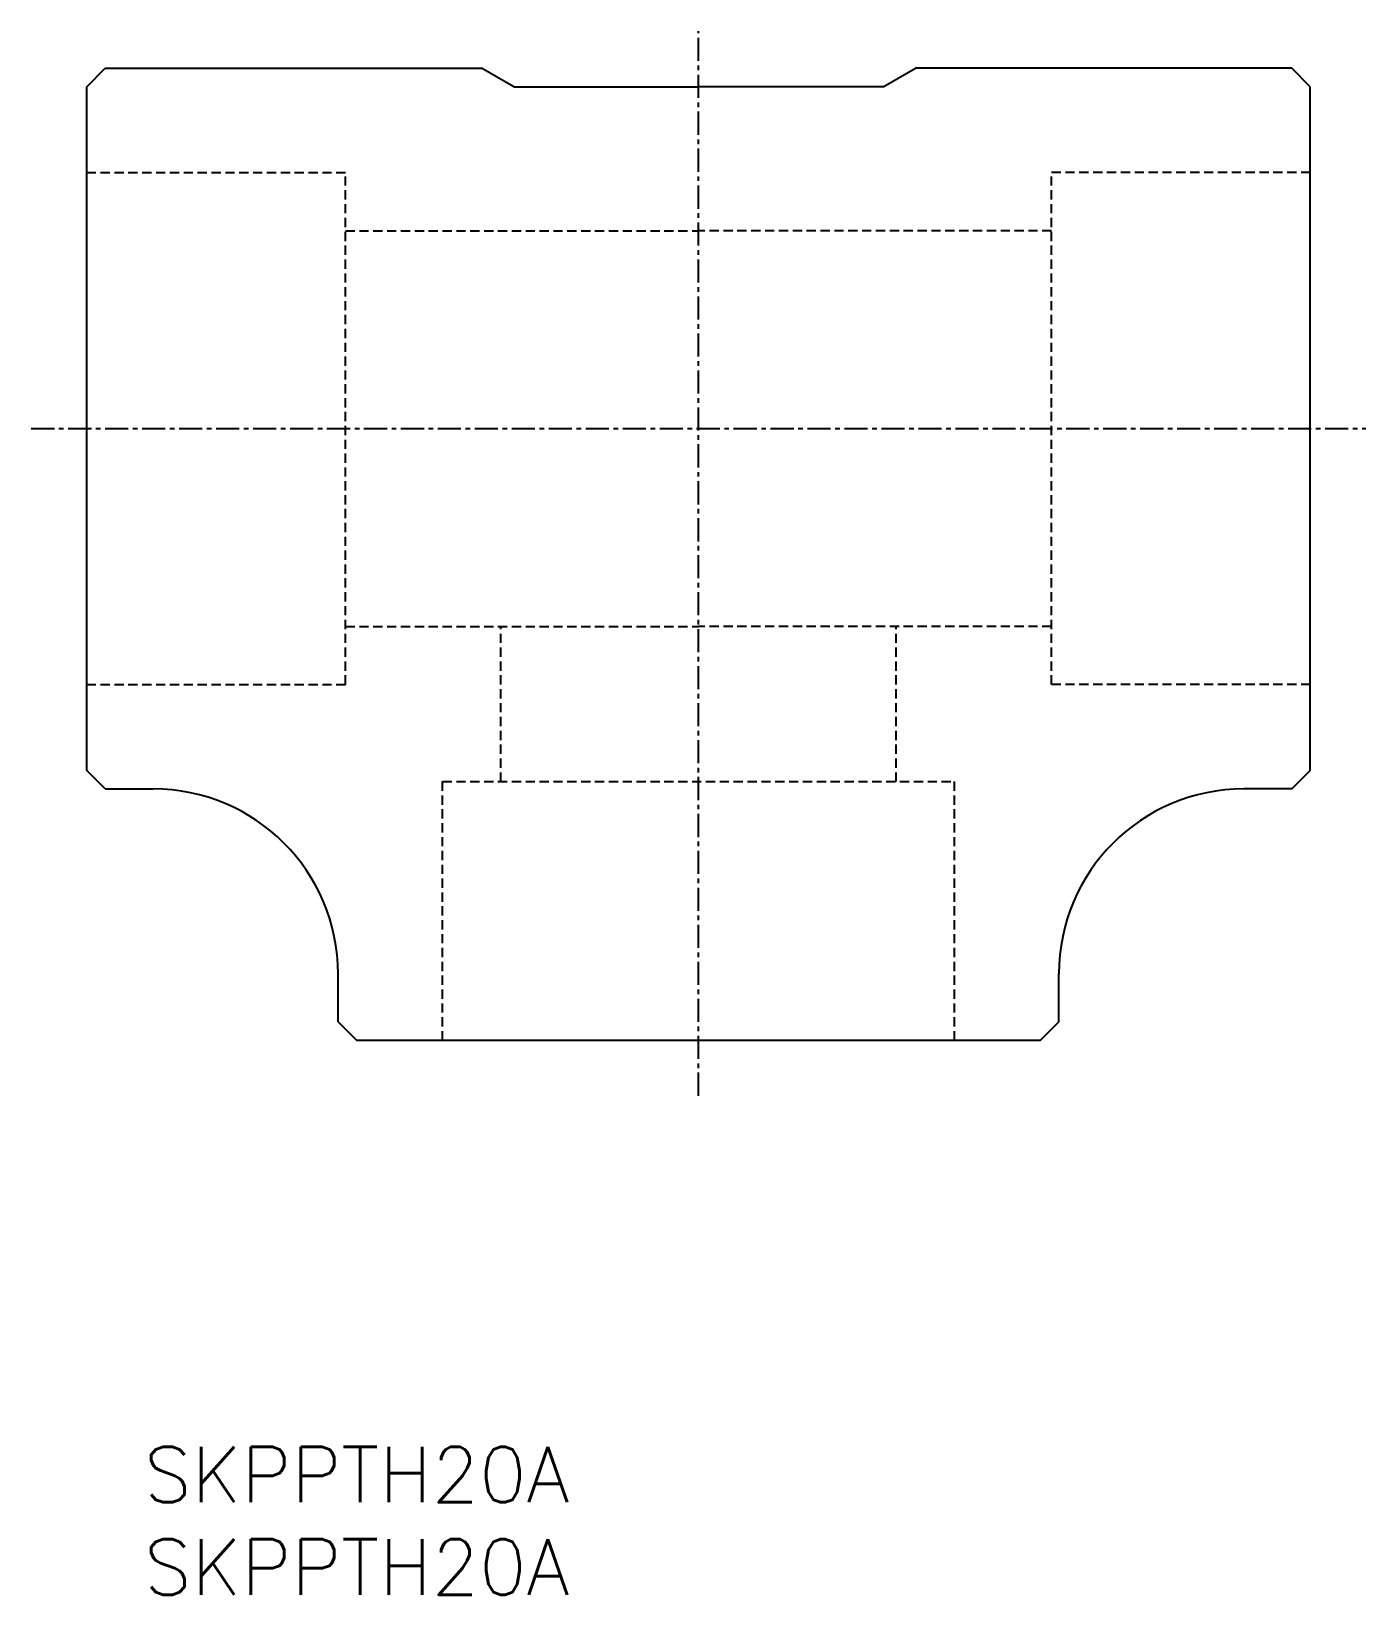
# Model space of a CAD drawing. Extents: x -6.1 to 66.1, y 0 to 84.6.
import ezdxf

# ---------------------------------------------------------------- set-up
doc = ezdxf.new("R2010")
doc.units = 0
doc.linetypes.add('CENTER', pattern=[2, 1.25, -0.25, 0.25, -0.25])
doc.linetypes.add('DASHED', pattern=[0.75, 0.5, -0.25])
doc.layers.get('0').update_dxf_attribs({"linetype": 'CONTINUOUS'})
doc.layers.add('CENTER', color=1, linetype='CENTER')
doc.styles.get("Standard").update_dxf_attribs({"font": 'txt.shx'})

# ---------------------------------------------------------------- blocks, each defined once
blk = doc.blocks.new('*U6')
at = {"color": 7, "linetype": 'CONTINUOUS'}
blk.add_text('SKPPTH20A', height=3, dxfattribs=at).set_placement((0, 0))
blk = doc.blocks.new('*U7')
at = {"color": 7, "linetype": 'CONTINUOUS'}
blk.add_text('SKPPTH20A', height=3, dxfattribs=at).set_placement((0, 5))

msp = doc.modelspace()

# ---------------------------------------------------------------- linework, layer by layer
at = {"color": 7, "linetype": 'CONTINUOUS'}
for p, q in [((-3.1, 81.6), (-2.1, 82.6)), ((-2.1, 82.6), (18.268, 82.6)), ((20, 81.6), (18.268, 82.6)), ((40, 81.6), (41.732, 82.6)), ((62.1, 82.6), (41.732, 82.6)), ((63.1, 81.6), (62.1, 82.6)), ((-3.1, 44.6), (-3.1, 81.6)), ((20, 81.6), (30, 81.6)), ((40, 81.6), (30, 81.6)), ((63.1, 44.6), (63.1, 81.6)), ((-2.1, 43.6), (-3.1, 44.6)), ((62.1, 43.6), (63.1, 44.6)), ((-2.1, 43.6), (0.5, 43.6)), ((62.1, 43.6), (59.5, 43.6)), ((10.5, 31), (10.5, 33.6)), ((49.5, 31), (49.5, 33.6)), ((10.5, 31), (11.5, 30)), ((48.5, 30), (49.5, 31)), ((11.5, 30), (48.5, 30))]:
    msp.add_line(p, q, dxfattribs=at)
at = {"color": 3, "linetype": 'DASHED'}
for p, q in [((-3.1, 76.95), (10.9, 76.95)), ((10.9, 49.25), (10.9, 76.95)), ((63.1, 76.95), (49.1, 76.95)), ((49.1, 49.25), (49.1, 76.95)), ((10.9, 73.8), (30, 73.8)), ((49.1, 73.8), (30, 73.8)), ((10.9, 52.4), (30, 52.4)), ((19.3, 44), (19.3, 52.4)), ((49.1, 52.4), (30, 52.4)), ((40.7, 44), (40.7, 52.4)), ((-3.1, 49.25), (10.9, 49.25)), ((63.1, 49.25), (49.1, 49.25)), ((16.15, 30), (16.15, 44)), ((16.15, 44), (43.85, 44)), ((43.85, 30), (43.85, 44))]:
    msp.add_line(p, q, dxfattribs=at)
at = {"color": 7, "linetype": 'CONTINUOUS'}
for centre, start, end in [((0.5, 33.6), 0, 90), ((59.5, 33.6), 90, 180)]:
    msp.add_arc(centre, 10, start, end, dxfattribs=at)
at = {"layer": 'CENTER', "color": 1, "linetype": 'CENTER'}
for p, q in [((30, 27), (30, 84.6)), ((-6.1, 63.1), (66.1, 63.1))]:
    msp.add_line(p, q, dxfattribs=at)

# ---------------------------------------------------------------- block references
at = {"color": 7, "linetype": 'CONTINUOUS'}
for name in ['*U7', '*U6']:
    msp.add_blockref(name, (0, 0), dxfattribs=at)

doc.saveas('drawing.dxf')
